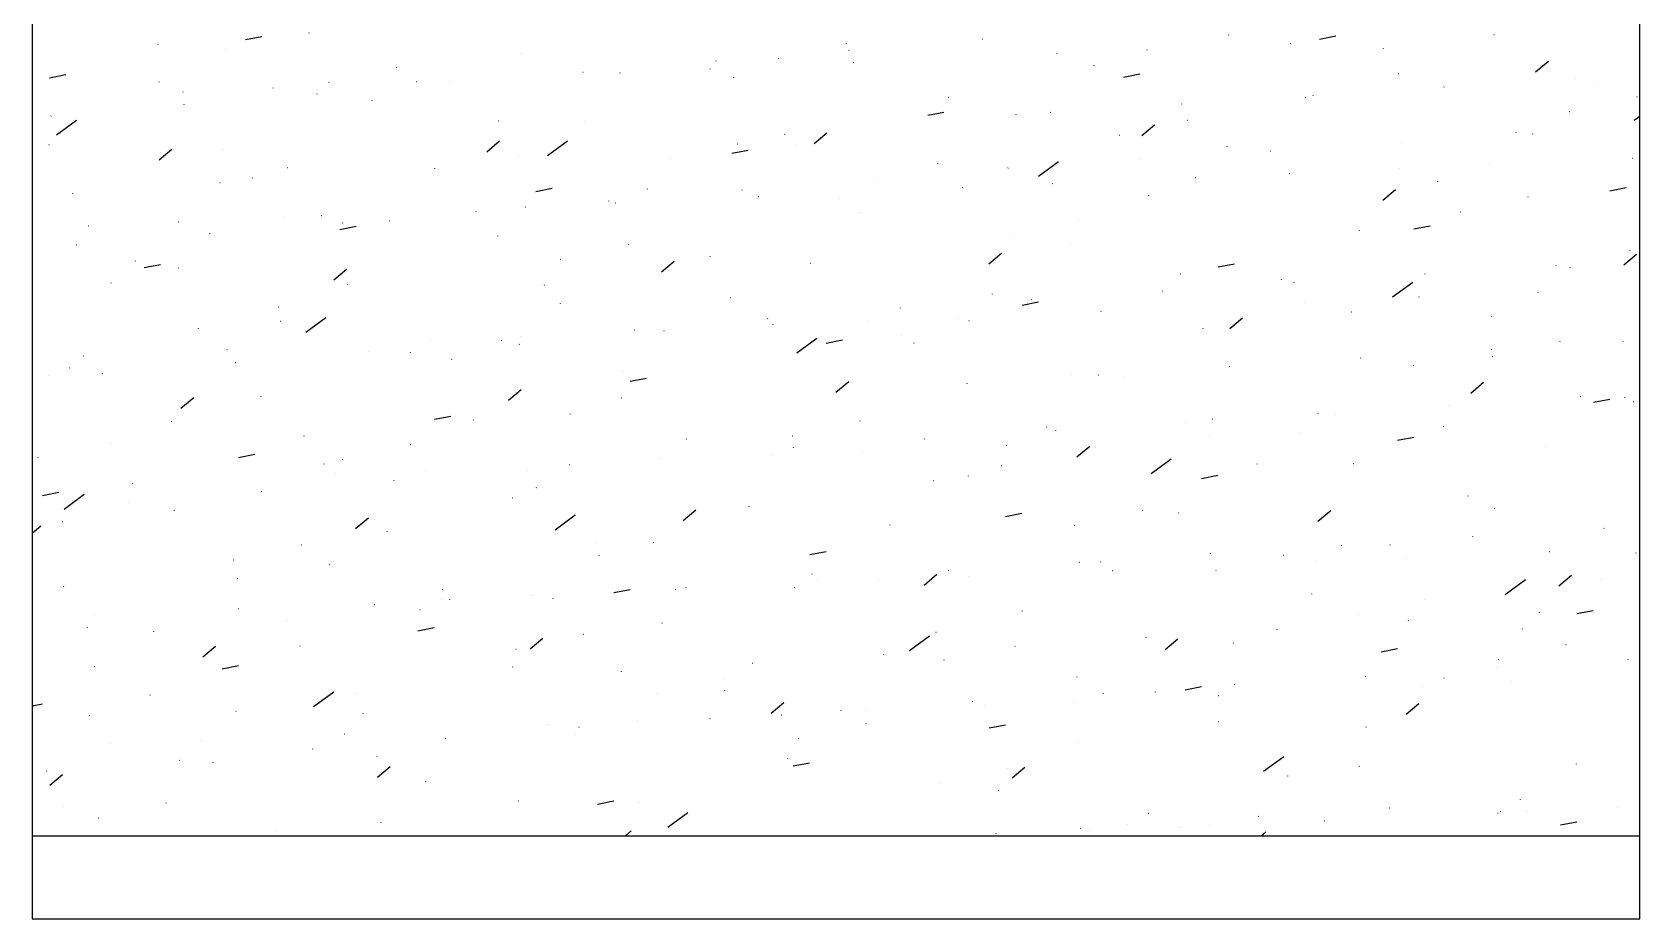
# Model space of a CAD drawing. Extents: x 0 to 119, y 0 to 84.
# Drawn here: x 67.692 to 68.852, y 67.972 to 68.612 of the extents above; entities that cross this region are included whole.
import ezdxf

# ---------------------------------------------------------------- set-up
doc = ezdxf.new("R2010")
doc.units = 0
doc.header["$MEASUREMENT"] = 0
doc.layers.add('9', color=8, linetype='CONTINUOUS')

msp = doc.modelspace()

# ---------------------------------------------------------------- linework, layer by layer
at = {"layer": '9', "color": 8, "linetype": 'Continuous'}
for p, q in [((67.782525, 68.603328), (67.78272, 68.603372)), ((67.845727, 68.606644), (67.857507, 68.608934)), ((67.891626, 68.611336), (67.891653, 68.611534)), ((68.279276, 68.603735), (68.279471, 68.603778)), ((68.377281, 68.606986), (68.377403, 68.607144)), ((68.554988, 68.609998), (68.555183, 68.610041)), ((68.599505, 68.60389), (68.599704, 68.603898)), ((68.62064, 68.607065), (68.63242, 68.609355)), ((68.746365, 68.610302), (68.746565, 68.61031)), ((67.832152, 68.599692), (67.832274, 68.599851)), ((68.044997, 68.596308), (68.045023, 68.596507)), ((68.185324, 68.5912), (68.185446, 68.591358)), ((68.230461, 68.592913), (68.230656, 68.592956)), ((68.28115, 68.598894), (68.281272, 68.599053)), ((68.431065, 68.596535), (68.431265, 68.596544)), ((68.496003, 68.599371), (68.496203, 68.599379)), ((68.666891, 68.600087), (68.666917, 68.600286)), ((68.776588, 68.583415), (68.785781, 68.591129)), ((67.69179, 68.583213), (67.69179, 68.583213)), ((67.69179, 68.583213), (67.69179, 68.583213)), ((67.704373, 68.579168), (67.716152, 68.581457)), ((67.954749, 68.586649), (67.954945, 68.586693)), ((68.089193, 68.583108), (68.089315, 68.583267)), ((68.115766, 68.582769), (68.115965, 68.582778)), ((68.180704, 68.585604), (68.180903, 68.585613)), ((68.198094, 68.579199), (68.19812, 68.579397)), ((68.284205, 68.590123), (68.284405, 68.590132)), ((68.45814, 68.58779), (68.458166, 68.587988)), ((68.479286, 68.579589), (68.491066, 68.581878)), ((68.677421, 68.582281), (68.677616, 68.582324)), ((67.69179, 68.576722), (67.69179, 68.576722)), ((67.783419, 68.576078), (67.783445, 68.576276)), ((67.800466, 68.569003), (67.800666, 68.569011)), ((67.865404, 68.571838), (67.865604, 68.571847)), ((67.905935, 68.575827), (67.90613, 68.575871)), ((67.968905, 68.576357), (67.969105, 68.576366)), ((67.993367, 68.575414), (67.993489, 68.575573)), ((68.710461, 68.57244), (68.710583, 68.572598)), ((68.805083, 68.578563), (68.805204, 68.578722)), ((68.818925, 68.574907), (68.818951, 68.575106)), ((67.69179, 68.564258), (67.69179, 68.564258)), ((67.69179, 68.564258), (67.69179, 68.564258)), ((67.69179, 68.564258), (67.69179, 68.564258)), ((67.80141, 68.559628), (67.801531, 68.559787)), ((67.897236, 68.567323), (67.897358, 68.567481)), ((67.936985, 68.562538), (67.937011, 68.562736)), ((68.352895, 68.565195), (68.35309, 68.565238)), ((68.521219, 68.560192), (68.521341, 68.560351)), ((68.610448, 68.564692), (68.610474, 68.56489)), ((68.61584, 68.566316), (68.615962, 68.566475)), ((68.849646, 68.565601), (68.849841, 68.565645)), ((67.705279, 68.551537), (67.705401, 68.551695)), ((67.70933, 68.537919), (67.723858, 68.548546)), ((68.028368, 68.54811), (68.028563, 68.548153)), ((68.090356, 68.54751), (68.090382, 68.547709)), ((68.337932, 68.552112), (68.349711, 68.554402)), ((68.401697, 68.552394), (68.401723, 68.552592)), ((68.426598, 68.554068), (68.42672, 68.554227)), ((68.492411, 68.537441), (68.501604, 68.545155)), ((68.525119, 68.548516), (68.525314, 68.548559)), ((68.800831, 68.554779), (68.801026, 68.554823)), ((68.847754, 68.548566), (68.85179, 68.551518)), ((67.69179, 68.533958), (67.69179, 68.533958)), ((68.019793, 68.525826), (68.028986, 68.533539)), ((68.063587, 68.523022), (68.078116, 68.533649)), ((68.234641, 68.538282), (68.234763, 68.538441)), ((68.256102, 68.531634), (68.265295, 68.539347)), ((68.476304, 68.537694), (68.476499, 68.537737)), ((68.762482, 68.539512), (68.762508, 68.53971)), ((68.77434, 68.538499), (68.774462, 68.538658)), ((67.69179, 68.528353), (67.69179, 68.528353)), ((67.69179, 68.528353), (67.69179, 68.528353)), ((67.69179, 68.525089), (67.69179, 68.525089)), ((67.703841, 68.531024), (67.704037, 68.531068)), ((67.783485, 68.520018), (67.792677, 68.527731)), ((67.828777, 68.52728), (67.828803, 68.527478)), ((68.042684, 68.522496), (68.042806, 68.522655)), ((68.196577, 68.524636), (68.208357, 68.526925)), ((68.200592, 68.531431), (68.200788, 68.531474)), ((68.243452, 68.530401), (68.243478, 68.530599)), ((68.554005, 68.529296), (68.554031, 68.529494)), ((68.585098, 68.526252), (68.58522, 68.52641)), ((68.679719, 68.532375), (68.679841, 68.532534)), ((67.876066, 68.514345), (67.876261, 68.514388)), ((67.982344, 68.51374), (67.98237, 68.513938)), ((68.151778, 68.520609), (68.151973, 68.520652)), ((68.345254, 68.516998), (68.34528, 68.517197)), ((68.395856, 68.514004), (68.395978, 68.514163)), ((68.417845, 68.508126), (68.432373, 68.518752)), ((68.490477, 68.520128), (68.490599, 68.520286)), ((68.598738, 68.509976), (68.598933, 68.51002)), ((68.678047, 68.51367), (68.678247, 68.513678)), ((68.742985, 68.516505), (68.743185, 68.516514)), ((68.846486, 68.521024), (68.846686, 68.521033)), ((67.827251, 68.503523), (67.827446, 68.503566)), ((67.850727, 68.50671), (67.850848, 68.506869)), ((68.055223, 68.497159), (68.067003, 68.499449)), ((68.135714, 68.498712), (68.13574, 68.498911)), ((68.203899, 68.498218), (68.20402, 68.498377)), ((68.299725, 68.505913), (68.299847, 68.506071)), ((68.362747, 68.499903), (68.362947, 68.499912)), ((68.427685, 68.502739), (68.427885, 68.502747)), ((68.531187, 68.507258), (68.531386, 68.507266)), ((68.666278, 68.490854), (68.67547, 68.498567)), ((68.706039, 68.504116), (68.706065, 68.504315)), ((68.830136, 68.49758), (68.841916, 68.49987)), ((67.721039, 68.495592), (67.721066, 68.49579)), ((68.107768, 68.490127), (68.10789, 68.490285)), ((68.112386, 68.488972), (68.112585, 68.488981)), ((68.215887, 68.493491), (68.216087, 68.4935)), ((68.274211, 68.492891), (68.274406, 68.492934)), ((68.497562, 68.493901), (68.497588, 68.494099)), ((68.770962, 68.493297), (68.771157, 68.493341)), ((67.797086, 68.475206), (67.797286, 68.475215)), ((67.874136, 68.478482), (67.874162, 68.47868)), ((67.900587, 68.479725), (67.900787, 68.479734)), ((67.949684, 68.475806), (67.94988, 68.475849)), ((68.011941, 68.482432), (68.012063, 68.482591)), ((68.047448, 68.486137), (68.047647, 68.486146)), ((68.288811, 68.481603), (68.288837, 68.481801)), ((68.446435, 68.476212), (68.446631, 68.476255)), ((68.722147, 68.482475), (68.722342, 68.482519)), ((67.69179, 68.473492), (67.69179, 68.473492)), ((67.69179, 68.473492), (67.69179, 68.473492)), ((67.69179, 68.473492), (67.69179, 68.473492)), ((67.69179, 68.470609), (67.69179, 68.470609)), ((67.69179, 68.470609), (67.69179, 68.470609)), ((67.69179, 68.470609), (67.69179, 68.470609)), ((67.732148, 68.472371), (67.732348, 68.472379)), ((67.819984, 68.466646), (67.820106, 68.466805)), ((67.913869, 68.469683), (67.925648, 68.471972)), ((67.915811, 68.474341), (67.915932, 68.474499)), ((68.027702, 68.464942), (68.027728, 68.46514)), ((68.397621, 68.46539), (68.397816, 68.465433)), ((68.649596, 68.468721), (68.649622, 68.468919)), ((68.688782, 68.470103), (68.700562, 68.472393)), ((67.723853, 68.458555), (67.723975, 68.458713)), ((68.121909, 68.459126), (68.122104, 68.45917)), ((68.382101, 68.44488), (68.391293, 68.452593)), ((68.441119, 68.458505), (68.441145, 68.458703)), ((68.840144, 68.444266), (68.849337, 68.45198)), ((68.844581, 68.454758), (68.844776, 68.454801)), ((67.69179, 68.443077), (67.69179, 68.443077)), ((67.766398, 68.446794), (67.766424, 68.446992)), ((67.772515, 68.442206), (67.784294, 68.444496)), ((67.797382, 68.442041), (67.797577, 68.442084)), ((67.909483, 68.433264), (67.918676, 68.440978)), ((68.073094, 68.448304), (68.073289, 68.448348)), ((68.145792, 68.439072), (68.154984, 68.446786)), ((68.181073, 68.449914), (68.181099, 68.450113)), ((68.253216, 68.4453), (68.253337, 68.445459)), ((68.547428, 68.442627), (68.559207, 68.444917)), ((68.791405, 68.44355), (68.791527, 68.443708)), ((68.801434, 68.442054), (68.80146, 68.442252)), ((67.748567, 68.431219), (67.748763, 68.431262)), ((67.919495, 68.429684), (67.919521, 68.429882)), ((68.061258, 68.429514), (68.06138, 68.429673)), ((68.520054, 68.437672), (68.520249, 68.437716)), ((68.593153, 68.433325), (68.593179, 68.433524)), ((68.602163, 68.431302), (68.602285, 68.431461)), ((68.673416, 68.421043), (68.687944, 68.43167)), ((68.696784, 68.437426), (68.696906, 68.437585)), ((67.69179, 68.426515), (67.69179, 68.426515)), ((67.69179, 68.418632), (67.69179, 68.418632)), ((67.69179, 68.418632), (67.69179, 68.418632)), ((67.69179, 68.418632), (67.69179, 68.418632)), ((68.195527, 68.420587), (68.195723, 68.42063)), ((68.384676, 68.42311), (68.384702, 68.423308)), ((68.406074, 68.41515), (68.417853, 68.41744)), ((68.412921, 68.419054), (68.413042, 68.419213)), ((68.507542, 68.425178), (68.507664, 68.425337)), ((68.609729, 68.417038), (68.609929, 68.417046)), ((68.674667, 68.419873), (68.674867, 68.419882)), ((68.692278, 68.420993), (68.692474, 68.421036)), ((68.778168, 68.424392), (68.778368, 68.424401)), ((67.69179, 68.416769), (67.69179, 68.416769)), ((67.869301, 68.413728), (67.869423, 68.413887)), ((67.889249, 68.3955), (67.903777, 68.406126)), ((68.073061, 68.416144), (68.073087, 68.416342)), ((68.222473, 68.405236), (68.222595, 68.405395)), ((68.3183, 68.412931), (68.318421, 68.413089)), ((68.359367, 68.406107), (68.359567, 68.406115)), ((68.462869, 68.410626), (68.463068, 68.410634)), ((68.555967, 68.398292), (68.56516, 68.406006)), ((68.643464, 68.410171), (68.643659, 68.410214)), ((68.744991, 68.406658), (68.745017, 68.406857)), ((67.811757, 68.397996), (67.811783, 68.398194)), ((67.871001, 68.403501), (67.871196, 68.403545)), ((68.126342, 68.397145), (68.126464, 68.397303)), ((68.147569, 68.396859), (68.147769, 68.396868)), ((68.226432, 68.401116), (68.226458, 68.401315)), ((68.294429, 68.403271), (68.294629, 68.40328)), ((68.367752, 68.403908), (68.367947, 68.403951)), ((68.53671, 68.39793), (68.536736, 68.398128)), ((67.832269, 68.383093), (67.832469, 68.383102)), ((67.97913, 68.389505), (67.979329, 68.389514)), ((68.030516, 68.38945), (68.030638, 68.389609)), ((68.043225, 68.386822), (68.04342, 68.386866)), ((68.044068, 68.39234), (68.044267, 68.392349)), ((68.243506, 68.380603), (68.258034, 68.39123)), ((68.264719, 68.387674), (68.276499, 68.389964)), ((68.318937, 68.393086), (68.319132, 68.393129)), ((68.328233, 68.387714), (68.328259, 68.387912)), ((68.744896, 68.382938), (68.745017, 68.383096)), ((68.794147, 68.388716), (68.794342, 68.38876)), ((68.839517, 68.389061), (68.839638, 68.38922)), ((67.69179, 68.37696), (67.69179, 68.37696)), ((67.728768, 68.378574), (67.728968, 68.378583)), ((67.838559, 68.373664), (67.838681, 68.373823)), ((67.934385, 68.381359), (67.934507, 68.381517)), ((67.964853, 68.380886), (67.964879, 68.381085)), ((67.99441, 68.376), (67.994606, 68.376044)), ((68.555653, 68.37069), (68.555775, 68.370849)), ((68.650275, 68.376814), (68.650396, 68.376972)), ((68.688548, 68.371263), (68.688575, 68.371461)), ((68.745332, 68.377894), (68.745527, 68.377938)), ((67.69179, 68.363771), (67.69179, 68.363771)), ((67.703745, 68.364225), (67.703771, 68.364423)), ((67.718698, 68.369737), (67.718894, 68.36978)), ((67.742428, 68.365573), (67.74255, 68.365731)), ((68.11842, 68.367346), (68.118446, 68.367544)), ((68.123365, 68.360197), (68.135144, 68.362487)), ((68.27179, 68.352318), (68.280983, 68.360032)), ((68.44137, 68.365368), (68.441566, 68.365411)), ((68.461032, 68.364566), (68.461154, 68.364725)), ((68.480267, 68.362534), (68.480293, 68.362732)), ((68.729834, 68.351705), (68.739026, 68.359419)), ((67.799173, 68.340703), (67.808365, 68.348416)), ((67.857115, 68.349198), (67.857141, 68.349396)), ((68.035481, 68.346511), (68.044674, 68.354224)), ((68.116844, 68.348283), (68.117039, 68.348326)), ((68.27179, 68.352318), (68.271816, 68.352517)), ((68.27179, 68.352318), (68.271912, 68.352477)), ((68.366411, 68.358442), (68.366533, 68.358601)), ((68.808774, 68.348997), (68.808896, 68.349156)), ((68.818263, 68.345065), (68.830043, 68.347355)), ((68.840857, 68.348165), (68.840883, 68.348363)), ((68.079833, 68.336533), (68.079955, 68.336691)), ((68.619532, 68.336749), (68.619654, 68.336908)), ((68.632105, 68.335867), (68.632132, 68.336065)), ((68.714153, 68.342873), (68.714275, 68.343032)), ((68.847201, 68.345618), (68.847396, 68.345661)), ((67.792317, 68.331197), (67.792512, 68.331241)), ((67.982011, 68.332721), (67.99379, 68.335011)), ((68.010212, 68.332088), (68.010238, 68.332287)), ((68.289068, 68.331604), (68.289263, 68.331647)), ((68.423824, 68.327139), (68.42385, 68.327337)), ((68.43029, 68.324502), (68.430412, 68.32466)), ((68.524911, 68.330626), (68.525033, 68.330784)), ((68.543239, 68.333091), (68.543434, 68.333135)), ((68.70985, 68.32776), (68.71005, 68.327769)), ((67.749103, 68.315427), (67.749129, 68.315626)), ((67.887876, 68.320747), (67.887998, 68.320905)), ((67.964541, 68.314518), (67.964737, 68.314561)), ((68.163778, 68.318548), (68.163804, 68.318746)), ((68.240253, 68.320782), (68.240449, 68.320825)), ((68.241048, 68.312254), (68.24117, 68.312413)), ((68.335669, 68.318378), (68.335791, 68.318537)), ((68.394551, 68.313994), (68.39475, 68.314002)), ((68.445657, 68.305731), (68.454849, 68.313445)), ((68.541411, 68.320406), (68.541611, 68.320414)), ((68.606349, 68.323241), (68.606549, 68.32325)), ((68.676909, 68.317588), (68.688689, 68.319878)), ((68.784414, 68.312769), (68.78444, 68.312968)), ((67.69179, 68.308911), (67.69179, 68.308911)), ((67.69179, 68.308911), (67.69179, 68.308911)), ((67.695919, 68.304961), (67.69604, 68.305119)), ((67.840656, 68.305244), (67.852436, 68.307534)), ((67.915727, 68.303696), (67.915922, 68.303739)), ((68.144917, 68.304163), (68.145039, 68.304321)), ((68.226111, 68.306639), (68.226311, 68.306648)), ((68.291049, 68.309475), (68.291249, 68.309483)), ((68.499077, 68.293521), (68.513605, 68.304147)), ((68.645108, 68.300815), (68.645303, 68.300858)), ((67.69179, 68.29958), (67.69179, 68.29958)), ((67.69179, 68.29958), (67.69179, 68.29958)), ((67.69179, 68.29958), (67.69179, 68.29958)), ((67.902474, 68.3004), (67.9025, 68.300598)), ((67.910812, 68.292873), (67.911011, 68.292882)), ((67.97575, 68.295708), (67.975949, 68.295717)), ((68.049091, 68.296468), (68.049212, 68.296627)), ((68.079251, 68.300227), (68.079451, 68.300236)), ((68.367381, 68.291743), (68.367407, 68.291941)), ((68.390937, 68.299327), (68.391132, 68.29937)), ((68.535555, 68.290112), (68.547334, 68.292402)), ((68.575663, 68.300472), (68.575689, 68.30067)), ((67.69179, 68.28331), (67.69179, 68.28331)), ((67.69179, 68.28331), (67.69179, 68.28331)), ((67.699302, 68.277768), (67.711081, 68.280058)), ((67.71491, 68.267977), (67.729438, 68.278604)), ((67.763951, 68.286461), (67.764151, 68.28647)), ((67.857133, 68.280682), (67.857255, 68.280841)), ((67.95296, 68.288377), (67.953082, 68.288536)), ((68.05557, 68.28329), (68.055597, 68.283489)), ((68.342122, 68.288505), (68.342317, 68.288548)), ((67.69179, 68.276308), (67.69179, 68.276308)), ((67.69179, 68.273422), (67.69179, 68.273422)), ((67.69179, 68.273422), (67.69179, 68.273422)), ((67.761003, 68.272591), (67.761124, 68.27275)), ((67.794462, 68.266629), (67.794488, 68.266828)), ((68.03816, 68.275979), (68.038355, 68.276022)), ((68.16148, 68.259757), (68.170672, 68.267471)), ((68.209137, 68.26975), (68.209163, 68.269948)), ((68.492805, 68.26705), (68.493001, 68.267093)), ((68.619524, 68.259144), (68.628716, 68.266857)), ((68.727971, 68.277374), (68.727997, 68.277572)), ((68.746976, 68.268538), (68.747171, 68.268581)), ((67.69179, 68.250598), (67.698055, 68.255855)), ((67.713633, 68.258893), (67.713829, 68.258936)), ((67.925171, 68.253949), (67.934364, 68.261663)), ((68.069167, 68.25308), (68.083696, 68.263707)), ((68.310938, 68.256348), (68.310965, 68.256546)), ((68.3942, 68.262635), (68.40598, 68.264925)), ((68.443991, 68.256228), (68.444186, 68.256271)), ((68.51922, 68.265076), (68.519246, 68.265274)), ((67.69179, 68.254051), (67.69179, 68.254051)), ((67.69179, 68.254051), (67.69179, 68.254051)), ((67.69179, 68.251065), (67.69179, 68.251065)), ((67.947833, 68.251602), (67.947859, 68.2518)), ((68.098408, 68.243551), (68.098529, 68.243709)), ((68.140029, 68.243702), (68.140224, 68.243745)), ((68.731218, 68.247924), (68.73134, 68.248082)), ((68.825839, 68.254048), (68.825961, 68.254206)), ((67.837043, 68.231392), (67.837238, 68.231435)), ((67.885858, 68.242214), (67.886053, 68.242257)), ((68.100929, 68.234492), (68.100955, 68.234691)), ((68.252846, 68.235159), (68.264626, 68.237449)), ((68.541976, 68.235676), (68.542098, 68.235835)), ((68.594674, 68.234773), (68.594869, 68.234817)), ((68.636597, 68.2418), (68.636719, 68.241959)), ((68.671528, 68.241978), (68.671554, 68.242177)), ((68.682829, 68.232931), (68.683029, 68.23294)), ((68.78633, 68.23745), (68.78653, 68.237459)), ((68.848845, 68.236261), (68.84904, 68.236305)), ((67.90645, 68.227765), (67.906572, 68.227923)), ((68.254496, 68.220952), (68.254522, 68.22115)), ((68.335347, 68.21317), (68.344539, 68.220883)), ((68.352734, 68.223429), (68.352855, 68.223587)), ((68.447355, 68.229552), (68.447477, 68.229711)), ((68.462777, 68.229681), (68.462803, 68.229879)), ((68.471031, 68.223684), (68.471231, 68.223692)), ((68.545859, 68.223952), (68.546054, 68.223995)), ((68.617891, 68.230096), (68.618091, 68.230104)), ((68.79339, 68.212556), (68.802583, 68.22027)), ((67.714493, 68.211979), (67.714615, 68.212137)), ((67.839821, 68.217831), (67.839847, 68.21803)), ((67.987726, 68.209937), (67.987922, 68.209981)), ((68.111492, 68.207682), (68.123271, 68.209972)), ((68.155731, 68.209917), (68.155931, 68.209926)), ((68.163492, 68.211181), (68.163613, 68.21134)), ((68.241897, 68.211425), (68.242093, 68.211468)), ((68.258113, 68.217305), (68.258234, 68.217463)), ((68.302591, 68.216329), (68.302791, 68.216338)), ((68.367529, 68.219165), (68.367729, 68.219173)), ((68.754649, 68.206438), (68.769177, 68.217065)), ((68.823562, 68.216798), (68.823588, 68.216997)), ((67.69179, 68.19919), (67.69179, 68.19919)), ((67.69179, 68.19919), (67.69179, 68.19919)), ((67.69179, 68.19919), (67.69179, 68.19919)), ((67.938912, 68.199115), (67.939107, 68.199159)), ((67.987292, 68.202563), (67.987491, 68.202572)), ((67.993191, 68.202804), (67.993217, 68.203002)), ((68.05223, 68.205398), (68.05243, 68.205407)), ((68.067665, 68.203486), (68.067787, 68.203645)), ((68.615085, 68.206583), (68.615111, 68.206781)), ((68.696543, 68.202497), (68.696738, 68.20254)), ((67.69179, 68.189661), (67.69179, 68.189661)), ((67.73693, 68.191632), (67.73713, 68.191641)), ((67.840432, 68.196151), (67.840631, 68.19616)), ((67.875708, 68.1877), (67.87583, 68.187859)), ((67.971534, 68.195395), (67.971656, 68.195554)), ((68.146288, 68.185694), (68.146314, 68.185893)), ((68.406334, 68.194285), (68.40636, 68.194483)), ((68.647728, 68.191675), (68.647923, 68.191718)), ((68.684709, 68.187312), (68.68483, 68.18747)), ((68.77933, 68.193435), (68.779451, 68.193594)), ((68.80639, 68.19255), (68.81817, 68.19484)), ((67.69179, 68.182392), (67.69179, 68.182392)), ((67.69179, 68.182392), (67.69179, 68.182392)), ((67.69179, 68.182392), (67.69179, 68.182392)), ((67.731613, 68.182574), (67.731639, 68.182772)), ((67.779577, 68.179609), (67.779699, 68.179768)), ((67.970137, 68.180206), (67.981917, 68.182496)), ((68.051169, 68.167196), (68.060362, 68.174909)), ((68.089595, 68.177661), (68.08979, 68.177704)), ((68.324739, 68.165998), (68.339267, 68.176625)), ((68.343766, 68.179148), (68.343961, 68.179192)), ((68.495466, 68.175064), (68.495588, 68.175223)), ((68.509213, 68.166582), (68.518406, 68.174296)), ((68.590088, 68.181188), (68.590209, 68.181346)), ((68.767119, 68.181403), (68.767145, 68.181601)), ((67.814861, 68.161388), (67.824053, 68.169101)), ((67.885179, 68.169033), (67.885205, 68.169232)), ((68.04078, 68.166839), (68.040976, 68.166882)), ((68.306224, 68.162816), (68.306346, 68.162975)), ((68.400845, 68.16894), (68.400967, 68.169099)), ((68.558642, 68.171187), (68.558668, 68.171386)), ((68.665036, 68.165073), (68.676815, 68.167363)), ((68.798411, 68.17022), (68.798607, 68.170263)), ((67.736818, 68.154312), (67.737014, 68.154356)), ((67.828783, 68.152729), (67.840563, 68.155019)), ((68.03855, 68.154006), (68.038576, 68.154204)), ((68.116982, 68.150569), (68.117104, 68.150727)), ((68.211603, 68.156693), (68.211725, 68.156851)), ((68.349891, 68.15889), (68.349917, 68.159088)), ((68.748587, 68.153371), (68.748709, 68.15353)), ((68.749597, 68.159398), (68.749792, 68.159441)), ((68.843208, 68.159495), (68.84333, 68.159654)), ((67.69179, 68.14433), (67.69179, 68.14433)), ((67.69179, 68.14433), (67.69179, 68.14433)), ((68.191464, 68.145384), (68.191659, 68.145427)), ((68.445635, 68.146872), (68.44583, 68.146915)), ((68.523682, 68.137597), (68.535461, 68.139887)), ((68.559345, 68.141123), (68.559467, 68.141282)), ((68.653966, 68.147247), (68.654088, 68.147406)), ((68.694371, 68.139786), (68.694571, 68.139795)), ((68.710676, 68.146007), (68.710702, 68.146206)), ((68.759309, 68.142621), (68.759509, 68.14263)), ((67.69179, 68.126101), (67.699208, 68.127543)), ((67.776971, 68.133776), (67.776998, 68.133974)), ((67.894829, 68.125557), (67.909357, 68.136184)), ((67.925025, 68.134783), (67.925147, 68.134941)), ((68.142649, 68.134562), (68.142844, 68.134605)), ((68.191646, 68.136896), (68.191672, 68.137095)), ((68.225036, 68.120608), (68.234229, 68.128322)), ((68.370103, 68.128876), (68.370225, 68.129034)), ((68.444009, 68.128855), (68.444209, 68.128863)), ((68.464724, 68.135), (68.464846, 68.135158)), ((68.502199, 68.135792), (68.502225, 68.13599)), ((68.547511, 68.133374), (68.547711, 68.133382)), ((68.68308, 68.119995), (68.692272, 68.127708)), ((68.851465, 68.127121), (68.85166, 68.127165)), ((67.733068, 68.118997), (67.73319, 68.119155)), ((67.838687, 68.122036), (67.838882, 68.122079)), ((67.930538, 68.120235), (67.930564, 68.120434)), ((68.180861, 68.116628), (68.180983, 68.116787)), ((68.232211, 68.119607), (68.232411, 68.119616)), ((68.275482, 68.122752), (68.275604, 68.122911)), ((68.293448, 68.123494), (68.293474, 68.123692)), ((68.379071, 68.12602), (68.379271, 68.126028)), ((67.916912, 68.105841), (67.917111, 68.10585)), ((68.063772, 68.112253), (68.063971, 68.112262)), ((68.083909, 68.105208), (68.083935, 68.105406)), ((68.08624, 68.110504), (68.086362, 68.110663)), ((68.12871, 68.115088), (68.12891, 68.115097)), ((68.293332, 68.113107), (68.293528, 68.113151)), ((68.382327, 68.11012), (68.394107, 68.11241)), ((68.547503, 68.114595), (68.547699, 68.114638)), ((68.654233, 68.110612), (68.654259, 68.11081)), ((67.69179, 68.096012), (67.69179, 68.096012)), ((67.69179, 68.096012), (67.69179, 68.096012)), ((67.69179, 68.096012), (67.69179, 68.096012)), ((67.748472, 68.098487), (67.748672, 68.098496)), ((67.81341, 68.101322), (67.81361, 68.101331)), ((67.894283, 68.094718), (67.894404, 68.094877)), ((67.990109, 68.102413), (67.990231, 68.102572)), ((68.244518, 68.102285), (68.244713, 68.102329)), ((68.445756, 68.100396), (68.445782, 68.100594)), ((67.69179, 68.089469), (67.69179, 68.089469)), ((67.69179, 68.089469), (67.69179, 68.089469)), ((67.798152, 68.086627), (67.798274, 68.086786)), ((67.82233, 68.084978), (67.822356, 68.085176)), ((67.940556, 68.089759), (67.940751, 68.089802)), ((67.940859, 68.074634), (67.950052, 68.082348)), ((68.237005, 68.088098), (68.237031, 68.088297)), ((68.240973, 68.082644), (68.252752, 68.084934)), ((68.395201, 68.080831), (68.395396, 68.080874)), ((68.398903, 68.074021), (68.408095, 68.081734)), ((68.58031, 68.078916), (68.594838, 68.089542)), ((68.649372, 68.082318), (68.649567, 68.082362)), ((68.806071, 68.083945), (68.806097, 68.084143)), ((67.702325, 68.078932), (67.702447, 68.079091)), ((67.70455, 68.068826), (67.713743, 68.07654)), ((67.975897, 68.071437), (67.975923, 68.071636)), ((68.346386, 68.070009), (68.346582, 68.070052)), ((68.59779, 68.075216), (68.597816, 68.075415)), ((67.69179, 68.065203), (67.69179, 68.065203)), ((67.69179, 68.065203), (67.69179, 68.065203)), ((67.69179, 68.05812), (67.69179, 68.05812)), ((68.042424, 68.057482), (68.04262, 68.057526)), ((68.099619, 68.055167), (68.111398, 68.057457)), ((68.389313, 68.065001), (68.389339, 68.065199)), ((68.765652, 68.058422), (68.765774, 68.05858)), ((67.714592, 68.053289), (67.714618, 68.053487)), ((67.788254, 68.055994), (67.788449, 68.056038)), ((68.129267, 68.05641), (68.129293, 68.056608)), ((68.1504, 68.038475), (68.164928, 68.049102)), ((68.49707, 68.048554), (68.497265, 68.048597)), ((68.57641, 68.046174), (68.576532, 68.046333)), ((68.671031, 68.052298), (68.671153, 68.052457)), ((68.749628, 68.048549), (68.749654, 68.048748)), ((68.751241, 68.050042), (68.751436, 68.050085)), ((68.770851, 68.049476), (68.771051, 68.049485)), ((68.835789, 68.052311), (68.835989, 68.05232)), ((67.69179, 68.034609), (67.69179, 68.034609)), ((67.69179, 68.034609), (67.69179, 68.034609)), ((67.69179, 68.034609), (67.69179, 68.034609)), ((67.739439, 68.045172), (67.739634, 68.045216)), ((67.867689, 68.03618), (67.867715, 68.036378)), ((67.9436, 68.041801), (67.943721, 68.04196)), ((68.119816, 68.032318), (68.123918, 68.03576)), ((68.387168, 68.033926), (68.38729, 68.034085)), ((68.448255, 68.037732), (68.44845, 68.037775)), ((68.455551, 68.03571), (68.455751, 68.035718)), ((68.481789, 68.04005), (68.481911, 68.040209)), ((68.520489, 68.038545), (68.520689, 68.038554)), ((68.541347, 68.039821), (68.541373, 68.040019)), ((68.578591, 68.032318), (68.581962, 68.035147)), ((68.623991, 68.043064), (68.624191, 68.043073)), ((68.794517, 68.040035), (68.806297, 68.042325)), ((67.69179, 68.032318), (68.85179, 68.032318)), ((67.711831, 68.032318), (67.711831, 68.032318)), ((67.711831, 68.032318), (67.711831, 68.032318)), ((67.711831, 68.032318), (67.711831, 68.032318)), ((67.756479, 68.032318), (67.756479, 68.032318)), ((67.763614, 68.032318), (67.763614, 68.032318)), ((67.76736, 68.032318), (67.76736, 68.032318)), ((67.815397, 68.032318), (67.815397, 68.032318)), ((67.846401, 68.032318), (67.846401, 68.032318)), ((67.846401, 68.032318), (67.846401, 68.032318)), ((67.86718, 68.032318), (67.86718, 68.032318)), ((67.890429, 68.032318), (67.890429, 68.032318)), ((67.918963, 68.032318), (67.918963, 68.032318)), ((67.918963, 68.032318), (67.918963, 68.032318)), ((67.928918, 68.032318), (67.928918, 68.032318)), ((67.928918, 68.032318), (67.928918, 68.032318)), ((67.936324, 68.032318), (67.936324, 68.032318)), ((67.936324, 68.032318), (67.936324, 68.032318)), ((67.936324, 68.032318), (67.936324, 68.032318)), ((67.970746, 68.032318), (67.970746, 68.032318)), ((67.970746, 68.032318), (67.970746, 68.032318)), ((67.982071, 68.032318), (67.982071, 68.032318)), ((68.022529, 68.032318), (68.022529, 68.032318)), ((68.022529, 68.032318), (68.022529, 68.032318)), ((68.022529, 68.032318), (68.022529, 68.032318)), ((68.026246, 68.032318), (68.026246, 68.032318)), ((68.026246, 68.032318), (68.026246, 68.032318)), ((68.074312, 68.032318), (68.074312, 68.032318)), ((68.074312, 68.032318), (68.074312, 68.032318)), ((68.074312, 68.032318), (68.074312, 68.032318)), ((68.116168, 68.032318), (68.116168, 68.032318)), ((68.116168, 68.032318), (68.116168, 68.032318)), ((68.126095, 68.032318), (68.126095, 68.032318)), ((68.126095, 68.032318), (68.126095, 68.032318)), ((68.126095, 68.032318), (68.126095, 68.032318)), ((68.141983, 68.032318), (68.141983, 68.032318)), ((68.176377, 68.032318), (68.176377, 68.032318)), ((68.176377, 68.032318), (68.176377, 68.032318)), ((68.176377, 68.032318), (68.176377, 68.032318)), ((68.177878, 68.032318), (68.177878, 68.032318)), ((68.20609, 68.032318), (68.20609, 68.032318)), ((68.20609, 68.032318), (68.20609, 68.032318)), ((68.229661, 68.032318), (68.229661, 68.032318)), ((68.281444, 68.032318), (68.281444, 68.032318)), ((68.296012, 68.032318), (68.296012, 68.032318)), ((68.296012, 68.032318), (68.296012, 68.032318)), ((68.333227, 68.032318), (68.333227, 68.032318)), ((68.349204, 68.032318), (68.349204, 68.032318)), ((68.377883, 68.032318), (68.377883, 68.032318)), ((68.377883, 68.032318), (68.377883, 68.032318)), ((68.377883, 68.032318), (68.377883, 68.032318)), ((68.38501, 68.032318), (68.38501, 68.032318)), ((68.38501, 68.032318), (68.38501, 68.032318)), ((68.38501, 68.032318), (68.38501, 68.032318)), ((68.385934, 68.032318), (68.385934, 68.032318)), ((68.423837, 68.032318), (68.423837, 68.032318)), ((68.423837, 68.032318), (68.423837, 68.032318)), ((68.423837, 68.032318), (68.423837, 68.032318)), ((68.436794, 68.032318), (68.436794, 68.032318)), ((68.436794, 68.032318), (68.436794, 68.032318)), ((68.436794, 68.032318), (68.436794, 68.032318)), ((68.475856, 68.032318), (68.475856, 68.032318)), ((68.488577, 68.032318), (68.488577, 68.032318)), ((68.488577, 68.032318), (68.488577, 68.032318)), ((68.488577, 68.032318), (68.488577, 68.032318)), ((68.516606, 68.032318), (68.516606, 68.032318)), ((68.54036, 68.032318), (68.54036, 68.032318)), ((68.54036, 68.032318), (68.54036, 68.032318)), ((68.565778, 68.032318), (68.565778, 68.032318)), ((68.592143, 68.032318), (68.592143, 68.032318)), ((68.592143, 68.032318), (68.592143, 68.032318)), ((68.643926, 68.032318), (68.643926, 68.032318)), ((68.643926, 68.032318), (68.643926, 68.032318)), ((68.6557, 68.032318), (68.6557, 68.032318)), ((68.671296, 68.032318), (68.671296, 68.032318)), ((68.671296, 68.032318), (68.671296, 68.032318)), ((68.695709, 68.032318), (68.695709, 68.032318)), ((68.695709, 68.032318), (68.695709, 68.032318)), ((68.745622, 68.032318), (68.745622, 68.032318)), ((68.747492, 68.032318), (68.747492, 68.032318)), ((68.75482, 68.032318), (68.75482, 68.032318)), ((68.799275, 68.032318), (68.799275, 68.032318)), ((68.807979, 68.032318), (68.807979, 68.032318)), ((68.835545, 68.032318), (68.835545, 68.032318)), ((68.851058, 68.032318), (68.851058, 68.032318))]:
    msp.add_line(p, q, dxfattribs=at)
msp.add_lwpolyline([(67.69179, 67.972318), (68.85179, 67.972318), (68.85179, 68.732318), (67.69179, 68.732318), (67.69179, 67.972318)], dxfattribs=at)

doc.saveas('drawing.dxf')
